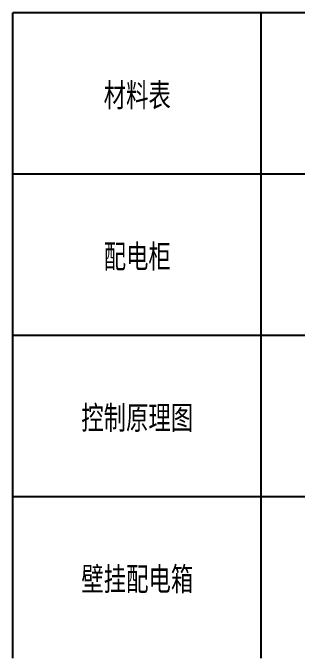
# Model space of a CAD drawing. Header units: millimetres. Extents: x 401220 to 2750366, y -101310 to 943175.
# Drawn here: x 401220 to 510256, y 566022 to 814022 of the extents above; entities that cross this region are included whole.
import ezdxf
from ezdxf.enums import TextEntityAlignment as Align

# ---------------------------------------------------------------- set-up
doc = ezdxf.new("R2010")
doc.units = ezdxf.units.MM
doc.styles.add('IDQSTYLE', font='NSimSun.ttf', dxfattribs={"width": 0.7})

msp = doc.modelspace()

# ---------------------------------------------------------------- linework, layer by layer
at = {"color": 3}
for p, q in [((401219.70842, 566021.73148), (401219.70842, 814021.73148)), ((930455.53865, 814021.73148), (401219.70842, 814021.73148)), ((496298.09122, 814021.73148), (496298.09122, 566021.73148)), ((930455.53865, 752021.73148), (401219.70842, 752021.73148)), ((930455.53865, 690021.73148), (401219.70842, 690021.73148)), ((930455.53865, 628021.73148), (401219.70842, 628021.73148))]:
    msp.add_line(p, q, dxfattribs=at)

# ---------------------------------------------------------------- texts
at = {"color": 2, "style": 'IDQSTYLE', "width": 0.7}
for s, p in [('材料表', (448929.41258, 777937.20697)), ('配电柜', (448929.41258, 715937.20697)), ('控制原理图', (448929.41258, 653937.20697)), ('壁挂配电箱', (448929.41258, 591937.20697))]:
    msp.add_text(s, height=9000, dxfattribs=at).set_placement(p, align=Align.CENTER)

doc.saveas('drawing.dxf')
